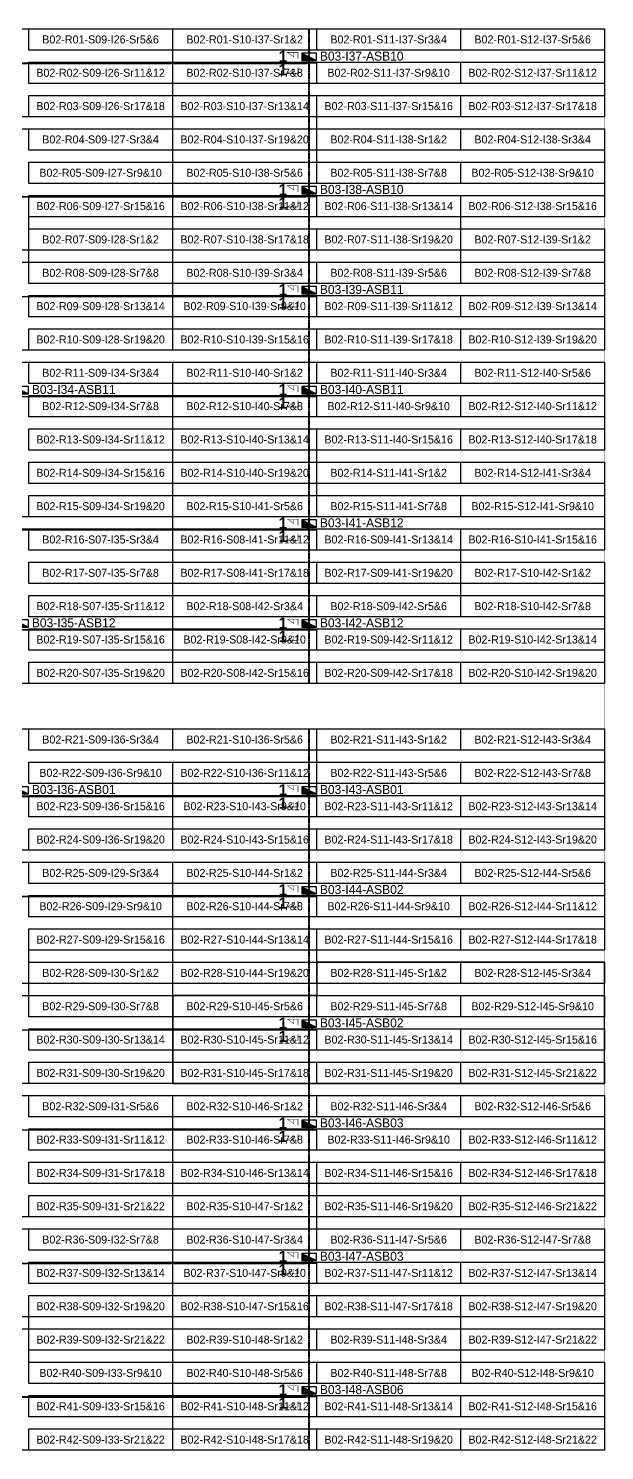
# Model space of a CAD drawing. Header units: metres. Extents: x 531463 to 531851, y 2674174 to 2674494.
# Drawn here: x 531721.7 to 531851.3, y 2674174.2 to 2674494.2 of the extents above; entities that cross this region are included whole.
import ezdxf
from ezdxf.enums import TextEntityAlignment as Align

# ---------------------------------------------------------------- set-up
doc = ezdxf.new("R2010")
doc.units = ezdxf.units.M
doc.header["$MEASUREMENT"] = 0
doc.linetypes.add('CENTER', pattern=[2, 1.25, -0.25, 0.25, -0.25])
doc.layers.add('Boundary-12.5 MW Block', color=6, linetype='Continuous', lineweight=9)
doc.layers.add('PILE', color=1, linetype='Continuous', lineweight=15)
for name, color, linetype in [('DC Trench BL-03', 40, 'Continuous'), ('E-Inverter Grouping', 2, 'Continuous'), ('Inverter Block-03', 7, 'Continuous'), ('LT Cable(AG) INV to LT Panel BL-03', 2, 'Continuous'), ('Messenger Wire Block-03 (Master Path)', 30, 'Continuous'), ('Messenger Wire Block-03 (MW Path)', 191, 'Continuous'), ('MMS Table Block-03', 8, 'Continuous'), ('Plan Line - DC BL-03', 40, 'Continuous'), ('Section Marking BL-03', 2, 'Continuous')]:
    doc.layers.add(name, color=color, linetype=linetype)
doc.styles.add('BoldTextStyle', font='arialbd.ttf')
doc.styles.get("Standard").update_dxf_attribs({"font": 'Adani Regular.ttf'})

# ---------------------------------------------------------------- blocks, each defined once
blk = doc.blocks.new('Inverter Block')
h = blk.add_hatch(color=0)
h.dxf.hatch_style = 1
h.paths.add_polyline_path([(-1.46, 2.27), (-1.46, 0.85), (1.46, 0.85)])
at = {"color": 0}
blk.add_lwpolyline([(1.46, 2.27), (-1.46, 2.27), (-1.46, 0.85), (1.46, 0.85)], close=True, dxfattribs=at)
blk.add_lwpolyline([(-1.46, 2.27), (1.46, 0.85)], dxfattribs=at)
at = {"layer": 'PILE'}
for centre in [(-0.61, 0.85), (0.61, 0.85)]:
    blk.add_circle(centre, 0.156, dxfattribs=at)
at = {"color": 7}
blk.add_attdef('ID', (-1.46, 3.01), '', height=1.8, dxfattribs=at)
blk = doc.blocks.new('MMS Table (32.292 x 4.788)')
at = {"color": 0}
blk.add_lwpolyline([(0, -0.002), (0, 4.786), (32.292, 4.786), (32.292, -0.002)], close=True, dxfattribs=at)
at = {"color": 7}
blk.add_attdef('ID1', text='', height=1.8, dxfattribs=at).set_placement((16.146, 2.392), align=Align.MIDDLE_CENTER)

msp = doc.modelspace()

# ---------------------------------------------------------------- linework, layer by layer
at = {"layer": 'Boundary-12.5 MW Block', "const_width": 0.05}
msp.add_lwpolyline([(531462.67, 2674494.08), (531851.27, 2674494.08), (531851.27, 2674174.29), (531462.67, 2674174.29)], close=True, dxfattribs=at)
at = {"layer": 'DC Trench BL-03', "color": 40, "const_width": 0.15}
for points in [[(531785, 2674494.08), (531784.7, 2674494.08), (531784.7, 2674346.79), (531785, 2674346.79)], [(531785, 2674336.58), (531784.7, 2674336.58), (531784.7, 2674174.29), (531785, 2674174.29)]]:
    msp.add_lwpolyline(points, close=True, dxfattribs=at)
at = {"layer": 'E-Inverter Grouping', "color": 3}
for points in [[(531754.1, 2674494.08), (531754.1, 2674474.29), (531689.31, 2674474.29), (531689.31, 2674466.79), (531657.02, 2674466.79), (531657.02, 2674494.08)], [(531851.27, 2674494.08), (531851.27, 2674474.29), (531786.49, 2674474.29), (531786.49, 2674466.79), (531754.2, 2674466.79), (531754.2, 2674494.08)], [(531754.1, 2674471.58), (531754.1, 2674451.79), (531721.7, 2674451.79), (531721.7, 2674444.29), (531657.02, 2674444.29), (531657.02, 2674464.08), (531689.41, 2674464.08), (531689.41, 2674471.58)], [(531851.27, 2674471.58), (531851.27, 2674451.79), (531818.88, 2674451.79), (531818.88, 2674444.29), (531754.2, 2674444.29), (531754.2, 2674464.08), (531786.59, 2674464.08), (531786.59, 2674471.58)], [(531754.1, 2674421.79), (531657.02, 2674421.79), (531657.02, 2674441.58), (531721.8, 2674441.58), (531721.8, 2674449.08), (531754.1, 2674449.08)], [(531851.27, 2674421.79), (531754.2, 2674421.79), (531754.2, 2674441.58), (531818.98, 2674441.58), (531818.98, 2674449.08), (531851.27, 2674449.08)], [(531754.1, 2674384.29), (531689.41, 2674384.29), (531689.41, 2674419.08), (531754.1, 2674419.08)], [(531851.27, 2674419.08), (531851.27, 2674399.29), (531786.49, 2674399.29), (531786.49, 2674391.79), (531754.2, 2674391.79), (531754.2, 2674419.08)], [(531851.27, 2674396.58), (531851.27, 2674376.79), (531818.88, 2674376.79), (531818.88, 2674369.29), (531754.2, 2674369.29), (531754.2, 2674389.08), (531786.59, 2674389.08), (531786.59, 2674396.58)], [(531754.1, 2674346.79), (531689.41, 2674346.79), (531689.41, 2674381.58), (531754.1, 2674381.58)], [(531851.27, 2674346.79), (531754.2, 2674346.79), (531754.2, 2674366.58), (531818.98, 2674366.58), (531818.98, 2674374.08), (531851.27, 2674374.08)], [(531786.49, 2674336.58), (531786.49, 2674324.29), (531754.1, 2674324.29), (531754.1, 2674309.29), (531689.41, 2674309.29), (531689.41, 2674336.58)], [(531851.27, 2674309.29), (531754.2, 2674309.29), (531754.2, 2674321.58), (531786.59, 2674321.58), (531786.59, 2674336.58), (531851.27, 2674336.58)], [(531754.1, 2674306.58), (531754.1, 2674286.79), (531721.7, 2674286.79), (531721.7, 2674279.29), (531657.02, 2674279.29), (531657.02, 2674299.08), (531689.41, 2674299.08), (531689.41, 2674306.58)], [(531851.27, 2674306.58), (531851.27, 2674286.79), (531786.49, 2674286.79), (531786.49, 2674279.29), (531754.2, 2674279.29), (531754.2, 2674306.58)], [(531754.1, 2674256.79), (531657.02, 2674256.79), (531657.02, 2674276.58), (531721.8, 2674276.58), (531721.8, 2674284.08), (531754.1, 2674284.08)]]:
    msp.add_lwpolyline(points, close=True, dxfattribs=at)
at = {"layer": 'E-Inverter Grouping'}
for points in [[(531786.59, 2674276.58), (531754.2, 2674276.58), (531754.2, 2674256.79), (531851.27, 2674256.79), (531851.27, 2674284.08), (531786.59, 2674284.08)], [(531754.1, 2674226.79), (531689.41, 2674226.79), (531689.41, 2674234.29), (531657.02, 2674234.29), (531657.02, 2674254.08), (531754.1, 2674254.08)], [(531851.27, 2674226.79), (531786.59, 2674226.79), (531786.59, 2674234.29), (531754.2, 2674234.29), (531754.2, 2674254.08), (531851.27, 2674254.08)], [(531754.1, 2674196.79), (531721.8, 2674196.79), (531721.8, 2674204.29), (531657.02, 2674204.29), (531657.02, 2674231.58), (531689.31, 2674231.58), (531689.31, 2674224.08), (531754.1, 2674224.08)], [(531851.27, 2674196.79), (531818.98, 2674196.79), (531818.98, 2674204.29), (531754.2, 2674204.29), (531754.2, 2674231.58), (531786.49, 2674231.58), (531786.49, 2674224.08), (531851.27, 2674224.08)], [(531721.7, 2674194.08), (531754.1, 2674194.08), (531754.1, 2674174.29), (531657.02, 2674174.29), (531657.02, 2674201.58), (531721.7, 2674201.58)], [(531818.88, 2674194.08), (531851.27, 2674194.08), (531851.27, 2674174.29), (531754.2, 2674174.29), (531754.2, 2674201.58), (531818.88, 2674201.58)]]:
    msp.add_lwpolyline(points, close=True, dxfattribs=at)
at = {"layer": 'LT Cable(AG) INV to LT Panel BL-03', "color": 5}
for points in [[(531652.71, 2674369.95), (531649.25, 2674369.95, -0.414214), (531648.35, 2674370.85), (531648.35, 2674373.9, 0.214019), (531648.05, 2674374.57), (531641.33, 2674380.55, -0.214019), (531641.03, 2674381.22), (531641.03, 2674382.86, -0.0289), (531641.04, 2674382.96), (531641.09, 2674383.44, 0.0289), (531641.1, 2674383.54), (531641.1, 2674485.33, -0.414214), (531642, 2674486.23), (531783.95, 2674486.23, 0.414214), (531784.85, 2674487.13), (531784.85, 2674487.73)], [(531652.71, 2674369.9), (531649.2, 2674369.9, -0.414214), (531648.3, 2674370.8), (531648.3, 2674373.88, 0.214019), (531648, 2674374.55), (531641.28, 2674380.53, -0.214019), (531640.98, 2674381.2), (531640.98, 2674382.86, -0.0289), (531640.99, 2674382.96), (531641.04, 2674383.44, 0.0289), (531641.05, 2674383.55), (531641.05, 2674455.38, -0.414214), (531641.95, 2674456.28), (531783.95, 2674456.28, 0.414214), (531784.85, 2674457.18), (531784.85, 2674457.73)], [(531650.77, 2674369.85), (531649.15, 2674369.85, -0.414214), (531648.25, 2674370.75), (531648.25, 2674373.86, 0.214019), (531647.95, 2674374.53), (531641.23, 2674380.51, -0.214019), (531640.93, 2674381.18), (531640.93, 2674382.86, -0.0289), (531640.94, 2674382.97), (531640.99, 2674383.44, 0.0289), (531641, 2674383.55), (531641, 2674432.93, -0.414214), (531641.9, 2674433.83), (531783.95, 2674433.83, 0.414214), (531784.85, 2674434.73), (531784.85, 2674435.23)], [(531650.77, 2674369.8), (531649.1, 2674369.8, -0.414214), (531648.2, 2674370.7), (531648.2, 2674373.83, 0.214019), (531647.9, 2674374.51), (531641.18, 2674380.48, -0.214019), (531640.88, 2674381.16), (531640.88, 2674382.86, -0.0289), (531640.89, 2674382.97), (531640.94, 2674383.45, 0.0289), (531640.95, 2674383.55), (531640.95, 2674410.48, -0.414214), (531641.85, 2674411.38), (531783.95, 2674411.38, 0.414214), (531784.85, 2674412.28), (531784.85, 2674412.73)], [(531648.7, 2674369.72, -0.325999), (531648.07, 2674370.58), (531648.07, 2674373.78, 0.214019), (531647.77, 2674374.45), (531641.06, 2674380.43, -0.214019), (531640.76, 2674381.1), (531640.76, 2674382.87, -0.0289), (531640.76, 2674382.98), (531640.82, 2674383.45, 0.0289), (531640.82, 2674383.56), (531640.82, 2674388.1, -0.414214), (531641.72, 2674389), (531690.36, 2674389, -0.414214), (531691.26, 2674388.1), (531691.26, 2674382.4, 0.414214), (531692.16, 2674381.5), (531783.95, 2674381.5, 0.414214), (531784.85, 2674382.4), (531784.85, 2674382.73)], [(531648.7, 2674369.79, -0.309777), (531648.12, 2674370.63), (531648.12, 2674373.8, 0.214019), (531647.82, 2674374.47), (531641.11, 2674380.45, -0.214019), (531640.81, 2674381.12), (531640.81, 2674382.87, -0.0289), (531640.81, 2674382.97), (531640.87, 2674383.45, 0.0289), (531640.87, 2674383.56), (531640.87, 2674388.05, -0.414214), (531641.77, 2674388.95), (531690.31, 2674388.95, -0.414214), (531691.21, 2674388.05), (531691.21, 2674359.85, 0.414214), (531692.11, 2674358.95), (531783.95, 2674358.95, 0.414214), (531784.85, 2674359.85), (531784.85, 2674360.23)], [(531647.68, 2674367.22), (531646.06, 2674367.22, 0.078431), (531645.78, 2674367.17), (531644.92, 2674366.89, -0.078431), (531644.64, 2674366.85), (531641.55, 2674366.85, 0.414214), (531640.65, 2674365.95), (531640.65, 2674338.35, 0.093355), (531640.71, 2674338.02), (531640.81, 2674337.76, -0.093355), (531640.87, 2674337.43), (531640.87, 2674217.2, 0.414214), (531641.77, 2674216.3), (531783.95, 2674216.3, 0.414214), (531784.85, 2674217.2), (531784.85, 2674217.73)], [(531647.68, 2674367.17), (531646.07, 2674367.17, 0.078431), (531645.79, 2674367.12), (531644.93, 2674366.84, -0.078431), (531644.65, 2674366.8), (531641.6, 2674366.8, 0.414214), (531640.7, 2674365.9), (531640.7, 2674338.36, 0.093355), (531640.76, 2674338.03), (531640.86, 2674337.77, -0.093355), (531640.92, 2674337.44), (531640.92, 2674247.25, 0.414214), (531641.82, 2674246.35), (531783.95, 2674246.35, 0.414214), (531784.85, 2674247.25), (531784.85, 2674247.73)], [(531649.67, 2674367.12), (531646.08, 2674367.12, 0.078431), (531645.8, 2674367.07), (531644.94, 2674366.79, -0.078431), (531644.66, 2674366.75), (531641.65, 2674366.75, 0.414214), (531640.75, 2674365.85), (531640.75, 2674338.36, 0.093355), (531640.81, 2674338.04), (531640.91, 2674337.78, -0.093355), (531640.97, 2674337.45), (531640.97, 2674269.8, 0.414214), (531641.87, 2674268.9), (531783.95, 2674268.9, 0.414214), (531784.85, 2674269.8), (531784.85, 2674270.23)], [(531649.67, 2674367.07), (531646.09, 2674367.07, 0.078431), (531645.81, 2674367.02), (531644.95, 2674366.74, -0.078431), (531644.67, 2674366.7), (531641.7, 2674366.7, 0.414214), (531640.8, 2674365.8), (531640.8, 2674338.37, 0.093355), (531640.86, 2674338.05), (531640.96, 2674337.79, -0.093355), (531641.02, 2674337.46), (531641.02, 2674299.85, 0.414214), (531641.92, 2674298.95), (531783.95, 2674298.95, 0.414214), (531784.85, 2674299.85), (531784.85, 2674300.23)], [(531651.82, 2674367.02), (531646.09, 2674367.02, 0.078431), (531645.82, 2674366.97), (531644.95, 2674366.69, -0.078431), (531644.68, 2674366.65), (531641.75, 2674366.65, 0.414214), (531640.85, 2674365.75), (531640.85, 2674338.38, 0.093355), (531640.91, 2674338.06), (531641.01, 2674337.8, -0.093355), (531641.07, 2674337.47), (531641.07, 2674322.4, 0.414214), (531641.97, 2674321.5), (531783.95, 2674321.5, 0.414214), (531784.85, 2674322.4), (531784.85, 2674322.73)]]:
    msp.add_lwpolyline(points, format="xyb", dxfattribs=at)
at = {"layer": 'LT Cable(AG) INV to LT Panel BL-03', "color": 2}
msp.add_lwpolyline([(531648.69, 2674367.6), (531647.08, 2674367.6, 0.078431), (531646.81, 2674367.56), (531644.91, 2674366.94, -0.078431), (531644.64, 2674366.9), (531641.5, 2674366.9, 0.414214), (531640.6, 2674366), (531640.6, 2674338.34, 0.093355), (531640.66, 2674338.01), (531640.76, 2674337.75, -0.093355), (531640.82, 2674337.42), (531640.82, 2674187.15, 0.414214), (531641.72, 2674186.25), (531783.95, 2674186.25, 0.414214), (531784.85, 2674187.15), (531784.85, 2674187.73)], format="xyb", dxfattribs=at)
at = {"layer": 'Messenger Wire Block-03 (Master Path)'}
for points in [[(531640.95, 2674486.38), (531786.49, 2674486.38)], [(531640.95, 2674456.38), (531786.49, 2674456.38)], [(531640.95, 2674433.88), (531786.49, 2674433.88)], [(531640.95, 2674411.38), (531786.49, 2674411.38)], [(531691.13, 2674381.38), (531786.49, 2674381.38)], [(531691.13, 2674358.88), (531786.49, 2674358.88)], [(531640.95, 2674321.38), (531786.49, 2674321.38)], [(531640.95, 2674298.88), (531786.49, 2674298.88)], [(531640.95, 2674268.88), (531786.49, 2674268.88)], [(531640.95, 2674246.38), (531786.49, 2674246.38)], [(531640.95, 2674216.38), (531786.49, 2674216.38)], [(531640.95, 2674186.38), (531786.49, 2674186.38)]]:
    msp.add_lwpolyline(points, dxfattribs=at)
at = {"layer": 'Messenger Wire Block-03 (MW Path)', "const_width": 0.1}
for points in [[(531640.95, 2674486.38), (531786.49, 2674486.38)], [(531640.95, 2674456.38), (531786.49, 2674456.38)], [(531640.95, 2674433.88), (531786.49, 2674433.88)], [(531640.95, 2674411.38), (531786.49, 2674411.38)], [(531691.13, 2674381.38), (531786.49, 2674381.38)], [(531691.13, 2674358.88), (531786.49, 2674358.88)], [(531640.95, 2674321.38), (531786.49, 2674321.38)], [(531640.95, 2674298.88), (531786.49, 2674298.88)], [(531640.95, 2674268.88), (531786.49, 2674268.88)], [(531640.95, 2674246.38), (531786.49, 2674246.38)], [(531640.95, 2674216.38), (531786.49, 2674216.38)], [(531640.95, 2674186.38), (531786.49, 2674186.38)]]:
    msp.add_lwpolyline(points, dxfattribs=at)
at = {"layer": 'Plan Line - DC BL-03', "color": 6, "linetype": 'CENTER'}
for points in [[(531784.85, 2674494.08), (531784.85, 2674346.79)], [(531784.85, 2674336.58), (531784.85, 2674174.29)]]:
    msp.add_lwpolyline(points, dxfattribs=at)
at = {"layer": 'Section Marking BL-03', "color": 94, "lineweight": 35, "true_color": 0x00a500, "const_width": 0.1}
for points in [[(531782.35, 2674487.38), (531782.35, 2674488.77), (531779.95, 2674488.77), (531781.43, 2674487.76), (531781.43, 2674488.77)], [(531782.35, 2674485.38), (531782.35, 2674483.99), (531779.95, 2674483.99), (531781.43, 2674485), (531781.43, 2674483.99)], [(531782.35, 2674457.38), (531782.35, 2674458.77), (531779.95, 2674458.77), (531781.43, 2674457.76), (531781.43, 2674458.77)], [(531782.35, 2674455.38), (531782.35, 2674453.99), (531779.95, 2674453.99), (531781.43, 2674455), (531781.43, 2674453.99)], [(531782.35, 2674434.88), (531782.35, 2674436.27), (531779.95, 2674436.27), (531781.43, 2674435.26), (531781.43, 2674436.27)], [(531782.35, 2674432.88), (531782.35, 2674431.49), (531779.95, 2674431.49), (531781.43, 2674432.5), (531781.43, 2674431.49)], [(531782.35, 2674412.38), (531782.35, 2674413.77), (531779.95, 2674413.77), (531781.43, 2674412.76), (531781.43, 2674413.77)], [(531782.35, 2674410.38), (531782.35, 2674408.99), (531779.95, 2674408.99), (531781.43, 2674410), (531781.43, 2674408.99)], [(531782.35, 2674382.38), (531782.35, 2674383.77), (531779.95, 2674383.77), (531781.43, 2674382.76), (531781.43, 2674383.77)], [(531782.35, 2674380.38), (531782.35, 2674378.99), (531779.95, 2674378.99), (531781.43, 2674380), (531781.43, 2674378.99)], [(531782.35, 2674359.88), (531782.35, 2674361.27), (531779.95, 2674361.27), (531781.43, 2674360.26), (531781.43, 2674361.27)], [(531782.35, 2674357.88), (531782.35, 2674356.49), (531779.95, 2674356.49), (531781.43, 2674357.5), (531781.43, 2674356.49)], [(531782.35, 2674322.38), (531782.35, 2674323.77), (531779.95, 2674323.77), (531781.43, 2674322.76), (531781.43, 2674323.77)], [(531782.35, 2674320.38), (531782.35, 2674318.99), (531779.95, 2674318.99), (531781.43, 2674320), (531781.43, 2674318.99)], [(531782.35, 2674299.88), (531782.35, 2674301.27), (531779.95, 2674301.27), (531781.43, 2674300.26), (531781.43, 2674301.27)], [(531782.35, 2674297.88), (531782.35, 2674296.49), (531779.95, 2674296.49), (531781.43, 2674297.5), (531781.43, 2674296.49)], [(531782.35, 2674269.88), (531782.35, 2674271.27), (531779.95, 2674271.27), (531781.43, 2674270.26), (531781.43, 2674271.27)], [(531782.35, 2674267.88), (531782.35, 2674266.49), (531779.95, 2674266.49), (531781.43, 2674267.5), (531781.43, 2674266.49)], [(531782.35, 2674247.38), (531782.35, 2674248.77), (531779.95, 2674248.77), (531781.43, 2674247.76), (531781.43, 2674248.77)], [(531782.35, 2674245.38), (531782.35, 2674243.99), (531779.95, 2674243.99), (531781.43, 2674245), (531781.43, 2674243.99)], [(531782.35, 2674217.38), (531782.35, 2674218.77), (531779.95, 2674218.77), (531781.43, 2674217.76), (531781.43, 2674218.77)], [(531782.35, 2674215.38), (531782.35, 2674213.99), (531779.95, 2674213.99), (531781.43, 2674215), (531781.43, 2674213.99)], [(531782.35, 2674187.38), (531782.35, 2674188.77), (531779.95, 2674188.77), (531781.43, 2674187.76), (531781.43, 2674188.77)], [(531782.35, 2674185.38), (531782.35, 2674183.99), (531779.95, 2674183.99), (531781.43, 2674185), (531781.43, 2674183.99)]]:
    msp.add_lwpolyline(points, dxfattribs=at)

# ---------------------------------------------------------------- block references
at = {"layer": 'Inverter Block-03'}
ref = msp.add_blockref('Inverter Block', (531784.85, 2674486.02), dxfattribs=dict(at, xscale=1.124999999976148, yscale=1.124999999976148, zscale=1.124999999976148))
ref.add_attrib('ID', 'B03-I37-ASB10', (531787.27, 2674486.92), dxfattribs={"layer": '0', "color": 7, "height": 2.025})
ref = msp.add_blockref('Inverter Block', (531784.85, 2674456.02), dxfattribs=dict(at, xscale=1.124999999976148, yscale=1.124999999976148, zscale=1.124999999976148))
ref.add_attrib('ID', 'B03-I38-ASB10', (531787.27, 2674456.92), dxfattribs={"layer": '0', "color": 7, "height": 2.025})
ref = msp.add_blockref('Inverter Block', (531784.85, 2674433.52), dxfattribs=dict(at, xscale=1.124999999976148, yscale=1.124999999976148, zscale=1.124999999976148))
ref.add_attrib('ID', 'B03-I39-ASB11', (531787.27, 2674434.42), dxfattribs={"layer": '0', "color": 7, "height": 2.025})
ref = msp.add_blockref('Inverter Block', (531720.06, 2674411.02), dxfattribs=dict(at, xscale=1.124999999976148, yscale=1.124999999976148, zscale=1.124999999976148))
ref.add_attrib('ID', 'B03-I34-ASB11', (531722.49, 2674411.92), dxfattribs={"layer": '0', "color": 7, "height": 2.025})
ref = msp.add_blockref('Inverter Block', (531784.85, 2674411.02), dxfattribs=dict(at, xscale=1.124999999976148, yscale=1.124999999976148, zscale=1.124999999976148))
ref.add_attrib('ID', 'B03-I40-ASB11', (531787.27, 2674411.92), dxfattribs={"layer": '0', "color": 7, "height": 2.025})
ref = msp.add_blockref('Inverter Block', (531784.85, 2674381.02), dxfattribs=dict(at, xscale=1.124999999976148, yscale=1.124999999976148, zscale=1.124999999976148))
ref.add_attrib('ID', 'B03-I41-ASB12', (531787.27, 2674381.92), dxfattribs={"layer": '0', "color": 7, "height": 2.025})
ref = msp.add_blockref('Inverter Block', (531720.06, 2674358.52), dxfattribs=dict(at, xscale=1.124999999976148, yscale=1.124999999976148, zscale=1.124999999976148))
ref.add_attrib('ID', 'B03-I35-ASB12', (531722.49, 2674359.42), dxfattribs={"layer": '0', "color": 7, "height": 2.025})
ref = msp.add_blockref('Inverter Block', (531784.85, 2674358.52), dxfattribs=dict(at, xscale=1.124999999976148, yscale=1.124999999976148, zscale=1.124999999976148))
ref.add_attrib('ID', 'B03-I42-ASB12', (531787.27, 2674359.42), dxfattribs={"layer": '0', "color": 7, "height": 2.025})
ref = msp.add_blockref('Inverter Block', (531720.06, 2674321.02), dxfattribs=dict(at, xscale=1.124999999976148, yscale=1.124999999976148, zscale=1.124999999976148))
ref.add_attrib('ID', 'B03-I36-ASB01', (531722.49, 2674321.92), dxfattribs={"layer": '0', "color": 7, "height": 2.025})
ref = msp.add_blockref('Inverter Block', (531784.85, 2674321.02), dxfattribs=dict(at, xscale=1.124999999976148, yscale=1.124999999976148, zscale=1.124999999976148))
ref.add_attrib('ID', 'B03-I43-ASB01', (531787.27, 2674321.92), dxfattribs={"layer": '0', "color": 7, "height": 2.025})
ref = msp.add_blockref('Inverter Block', (531784.85, 2674298.52), dxfattribs=dict(at, xscale=1.124999999976148, yscale=1.124999999976148, zscale=1.124999999976148))
ref.add_attrib('ID', 'B03-I44-ASB02', (531787.27, 2674299.42), dxfattribs={"layer": '0', "color": 7, "height": 2.025})
ref = msp.add_blockref('Inverter Block', (531784.85, 2674268.52), dxfattribs=dict(at, xscale=1.124999999976148, yscale=1.124999999976148, zscale=1.124999999976148))
ref.add_attrib('ID', 'B03-I45-ASB02', (531787.27, 2674269.42), dxfattribs={"layer": '0', "color": 7, "height": 2.025})
ref = msp.add_blockref('Inverter Block', (531784.85, 2674246.02), dxfattribs=dict(at, xscale=1.124999999976148, yscale=1.124999999976148, zscale=1.124999999976148))
ref.add_attrib('ID', 'B03-I46-ASB03', (531787.27, 2674246.92), dxfattribs={"layer": '0', "color": 7, "height": 2.025})
ref = msp.add_blockref('Inverter Block', (531784.85, 2674216.02), dxfattribs=dict(at, xscale=1.124999999976148, yscale=1.124999999976148, zscale=1.124999999976148))
ref.add_attrib('ID', 'B03-I47-ASB03', (531787.27, 2674216.92), dxfattribs={"layer": '0', "color": 7, "height": 2.025})
ref = msp.add_blockref('Inverter Block', (531784.85, 2674186.02), dxfattribs=dict(at, xscale=1.124999999976148, yscale=1.124999999976148, zscale=1.124999999976148))
ref.add_attrib('ID', 'B03-I48-ASB06', (531787.27, 2674186.92), dxfattribs={"layer": '0', "color": 7, "height": 2.025})
at = {"layer": 'MMS Table Block-03'}
for p, values in [((531721.8, 2674489.29), {'ID1': 'B02-R01-S09-I26-Sr5&6'}), ((531754.2, 2674489.29), {'ID1': 'B02-R01-S10-I37-Sr1&2'}), ((531786.59, 2674489.29), {'ID1': 'B02-R01-S11-I37-Sr3&4'}), ((531818.98, 2674489.29), {'ID1': 'B02-R01-S12-I37-Sr5&6'}), ((531721.8, 2674481.79), {'ID1': 'B02-R02-S09-I26-Sr11&12'}), ((531754.2, 2674481.79), {'ID1': 'B02-R02-S10-I37-Sr7&8'}), ((531786.59, 2674481.79), {'ID1': 'B02-R02-S11-I37-Sr9&10'}), ((531818.98, 2674481.79), {'ID1': 'B02-R02-S12-I37-Sr11&12'}), ((531721.8, 2674474.29), {'ID1': 'B02-R03-S09-I26-Sr17&18'}), ((531754.2, 2674474.29), {'ID1': 'B02-R03-S10-I37-Sr13&14'}), ((531786.59, 2674474.29), {'ID1': 'B02-R03-S11-I37-Sr15&16'}), ((531818.98, 2674474.29), {'ID1': 'B02-R03-S12-I37-Sr17&18'}), ((531721.8, 2674466.79), {'ID1': 'B02-R04-S09-I27-Sr3&4'}), ((531754.2, 2674466.79), {'ID1': 'B02-R04-S10-I37-Sr19&20'}), ((531786.59, 2674466.79), {'ID1': 'B02-R04-S11-I38-Sr1&2'}), ((531818.98, 2674466.79), {'ID1': 'B02-R04-S12-I38-Sr3&4'}), ((531721.8, 2674459.29), {'ID1': 'B02-R05-S09-I27-Sr9&10'}), ((531754.2, 2674459.29), {'ID1': 'B02-R05-S10-I38-Sr5&6'}), ((531786.59, 2674459.29), {'ID1': 'B02-R05-S11-I38-Sr7&8'}), ((531818.98, 2674459.29), {'ID1': 'B02-R05-S12-I38-Sr9&10'}), ((531721.8, 2674451.79), {'ID1': 'B02-R06-S09-I27-Sr15&16'}), ((531754.2, 2674451.79), {'ID1': 'B02-R06-S10-I38-Sr11&12'}), ((531786.59, 2674451.79), {'ID1': 'B02-R06-S11-I38-Sr13&14'}), ((531818.98, 2674451.79), {'ID1': 'B02-R06-S12-I38-Sr15&16'}), ((531721.8, 2674444.29), {'ID1': 'B02-R07-S09-I28-Sr1&2'}), ((531754.2, 2674444.29), {'ID1': 'B02-R07-S10-I38-Sr17&18'}), ((531786.59, 2674444.29), {'ID1': 'B02-R07-S11-I38-Sr19&20'}), ((531818.98, 2674444.29), {'ID1': 'B02-R07-S12-I39-Sr1&2'}), ((531721.8, 2674436.79), {'ID1': 'B02-R08-S09-I28-Sr7&8'}), ((531754.2, 2674436.79), {'ID1': 'B02-R08-S10-I39-Sr3&4'}), ((531786.59, 2674436.79), {'ID1': 'B02-R08-S11-I39-Sr5&6'}), ((531818.98, 2674436.79), {'ID1': 'B02-R08-S12-I39-Sr7&8'}), ((531721.8, 2674429.29), {'ID1': 'B02-R09-S09-I28-Sr13&14'}), ((531754.2, 2674429.29), {'ID1': 'B02-R09-S10-I39-Sr9&10'}), ((531786.59, 2674429.29), {'ID1': 'B02-R09-S11-I39-Sr11&12'}), ((531818.98, 2674429.29), {'ID1': 'B02-R09-S12-I39-Sr13&14'}), ((531721.8, 2674421.79), {'ID1': 'B02-R10-S09-I28-Sr19&20'}), ((531754.2, 2674421.79), {'ID1': 'B02-R10-S10-I39-Sr15&16'}), ((531786.59, 2674421.79), {'ID1': 'B02-R10-S11-I39-Sr17&18'}), ((531818.98, 2674421.79), {'ID1': 'B02-R10-S12-I39-Sr19&20'}), ((531721.8, 2674414.29), {'ID1': 'B02-R11-S09-I34-Sr3&4'}), ((531754.2, 2674414.29), {'ID1': 'B02-R11-S10-I40-Sr1&2'}), ((531786.59, 2674414.29), {'ID1': 'B02-R11-S11-I40-Sr3&4'}), ((531818.98, 2674414.29), {'ID1': 'B02-R11-S12-I40-Sr5&6'}), ((531721.8, 2674406.79), {'ID1': 'B02-R12-S09-I34-Sr7&8'}), ((531754.2, 2674406.79), {'ID1': 'B02-R12-S10-I40-Sr7&8'}), ((531786.59, 2674406.79), {'ID1': 'B02-R12-S11-I40-Sr9&10'}), ((531818.98, 2674406.79), {'ID1': 'B02-R12-S12-I40-Sr11&12'}), ((531721.8, 2674399.29), {'ID1': 'B02-R13-S09-I34-Sr11&12'}), ((531754.2, 2674399.29), {'ID1': 'B02-R13-S10-I40-Sr13&14'}), ((531786.59, 2674399.29), {'ID1': 'B02-R13-S11-I40-Sr15&16'}), ((531818.98, 2674399.29), {'ID1': 'B02-R13-S12-I40-Sr17&18'}), ((531721.8, 2674391.79), {'ID1': 'B02-R14-S09-I34-Sr15&16'}), ((531754.2, 2674391.79), {'ID1': 'B02-R14-S10-I40-Sr19&20'}), ((531786.59, 2674391.79), {'ID1': 'B02-R14-S11-I41-Sr1&2'}), ((531818.98, 2674391.79), {'ID1': 'B02-R14-S12-I41-Sr3&4'}), ((531721.8, 2674384.29), {'ID1': 'B02-R15-S09-I34-Sr19&20'}), ((531754.2, 2674384.29), {'ID1': 'B02-R15-S10-I41-Sr5&6'}), ((531786.59, 2674384.29), {'ID1': 'B02-R15-S11-I41-Sr7&8'}), ((531818.98, 2674384.29), {'ID1': 'B02-R15-S12-I41-Sr9&10'}), ((531721.8, 2674376.79), {'ID1': 'B02-R16-S07-I35-Sr3&4'}), ((531754.2, 2674376.79), {'ID1': 'B02-R16-S08-I41-Sr11&12'}), ((531786.59, 2674376.79), {'ID1': 'B02-R16-S09-I41-Sr13&14'}), ((531818.98, 2674376.79), {'ID1': 'B02-R16-S10-I41-Sr15&16'}), ((531721.8, 2674369.29), {'ID1': 'B02-R17-S07-I35-Sr7&8'}), ((531754.2, 2674369.29), {'ID1': 'B02-R17-S08-I41-Sr17&18'}), ((531786.59, 2674369.29), {'ID1': 'B02-R17-S09-I41-Sr19&20'}), ((531818.98, 2674369.29), {'ID1': 'B02-R17-S10-I42-Sr1&2'}), ((531721.8, 2674361.79), {'ID1': 'B02-R18-S07-I35-Sr11&12'}), ((531754.2, 2674361.79), {'ID1': 'B02-R18-S08-I42-Sr3&4'}), ((531786.59, 2674361.79), {'ID1': 'B02-R18-S09-I42-Sr5&6'}), ((531818.98, 2674361.79), {'ID1': 'B02-R18-S10-I42-Sr7&8'}), ((531721.8, 2674354.29), {'ID1': 'B02-R19-S07-I35-Sr15&16'}), ((531754.2, 2674354.29), {'ID1': 'B02-R19-S08-I42-Sr9&10'}), ((531786.59, 2674354.29), {'ID1': 'B02-R19-S09-I42-Sr11&12'}), ((531818.98, 2674354.29), {'ID1': 'B02-R19-S10-I42-Sr13&14'}), ((531721.8, 2674346.79), {'ID1': 'B02-R20-S07-I35-Sr19&20'}), ((531754.2, 2674346.79), {'ID1': 'B02-R20-S08-I42-Sr15&16'}), ((531786.59, 2674346.79), {'ID1': 'B02-R20-S09-I42-Sr17&18'}), ((531818.98, 2674346.79), {'ID1': 'B02-R20-S10-I42-Sr19&20'}), ((531721.8, 2674331.79), {'ID1': 'B02-R21-S09-I36-Sr3&4'}), ((531754.2, 2674331.79), {'ID1': 'B02-R21-S10-I36-Sr5&6'}), ((531786.59, 2674331.79), {'ID1': 'B02-R21-S11-I43-Sr1&2'}), ((531818.98, 2674331.79), {'ID1': 'B02-R21-S12-I43-Sr3&4'}), ((531721.8, 2674324.29), {'ID1': 'B02-R22-S09-I36-Sr9&10'}), ((531754.2, 2674324.29), {'ID1': 'B02-R22-S10-I36-Sr11&12'}), ((531786.59, 2674324.29), {'ID1': 'B02-R22-S11-I43-Sr5&6'}), ((531818.98, 2674324.29), {'ID1': 'B02-R22-S12-I43-Sr7&8'}), ((531721.8, 2674316.79), {'ID1': 'B02-R23-S09-I36-Sr15&16'}), ((531754.2, 2674316.79), {'ID1': 'B02-R23-S10-I43-Sr9&10'}), ((531786.59, 2674316.79), {'ID1': 'B02-R23-S11-I43-Sr11&12'}), ((531818.98, 2674316.79), {'ID1': 'B02-R23-S12-I43-Sr13&14'}), ((531721.8, 2674309.29), {'ID1': 'B02-R24-S09-I36-Sr19&20'}), ((531754.2, 2674309.29), {'ID1': 'B02-R24-S10-I43-Sr15&16'}), ((531786.59, 2674309.29), {'ID1': 'B02-R24-S11-I43-Sr17&18'}), ((531818.98, 2674309.29), {'ID1': 'B02-R24-S12-I43-Sr19&20'}), ((531721.8, 2674301.79), {'ID1': 'B02-R25-S09-I29-Sr3&4'}), ((531754.2, 2674301.79), {'ID1': 'B02-R25-S10-I44-Sr1&2'}), ((531786.59, 2674301.79), {'ID1': 'B02-R25-S11-I44-Sr3&4'}), ((531818.98, 2674301.79), {'ID1': 'B02-R25-S12-I44-Sr5&6'}), ((531721.8, 2674294.29), {'ID1': 'B02-R26-S09-I29-Sr9&10'}), ((531754.2, 2674294.29), {'ID1': 'B02-R26-S10-I44-Sr7&8'}), ((531786.59, 2674294.29), {'ID1': 'B02-R26-S11-I44-Sr9&10'}), ((531818.98, 2674294.29), {'ID1': 'B02-R26-S12-I44-Sr11&12'}), ((531721.8, 2674286.79), {'ID1': 'B02-R27-S09-I29-Sr15&16'}), ((531754.2, 2674286.79), {'ID1': 'B02-R27-S10-I44-Sr13&14'}), ((531786.59, 2674286.79), {'ID1': 'B02-R27-S11-I44-Sr15&16'}), ((531818.98, 2674286.79), {'ID1': 'B02-R27-S12-I44-Sr17&18'}), ((531721.8, 2674279.29), {'ID1': 'B02-R28-S09-I30-Sr1&2'}), ((531754.2, 2674279.29), {'ID1': 'B02-R28-S10-I44-Sr19&20'}), ((531786.59, 2674279.29), {'ID1': 'B02-R28-S11-I45-Sr1&2'}), ((531818.98, 2674279.29), {'ID1': 'B02-R28-S12-I45-Sr3&4'}), ((531721.8, 2674271.79), {'ID1': 'B02-R29-S09-I30-Sr7&8'}), ((531754.2, 2674271.79), {'ID1': 'B02-R29-S10-I45-Sr5&6'}), ((531786.59, 2674271.79), {'ID1': 'B02-R29-S11-I45-Sr7&8'}), ((531818.98, 2674271.79), {'ID1': 'B02-R29-S12-I45-Sr9&10'}), ((531721.8, 2674264.29), {'ID1': 'B02-R30-S09-I30-Sr13&14'}), ((531754.2, 2674264.29), {'ID1': 'B02-R30-S10-I45-Sr11&12'}), ((531786.59, 2674264.29), {'ID1': 'B02-R30-S11-I45-Sr13&14'}), ((531818.98, 2674264.29), {'ID1': 'B02-R30-S12-I45-Sr15&16'}), ((531721.8, 2674256.79), {'ID1': 'B02-R31-S09-I30-Sr19&20'}), ((531754.2, 2674256.79), {'ID1': 'B02-R31-S10-I45-Sr17&18'}), ((531786.59, 2674256.79), {'ID1': 'B02-R31-S11-I45-Sr19&20'}), ((531818.98, 2674256.79), {'ID1': 'B02-R31-S12-I45-Sr21&22'}), ((531721.8, 2674249.29), {'ID1': 'B02-R32-S09-I31-Sr5&6'}), ((531754.2, 2674249.29), {'ID1': 'B02-R32-S10-I46-Sr1&2'}), ((531786.59, 2674249.29), {'ID1': 'B02-R32-S11-I46-Sr3&4'}), ((531818.98, 2674249.29), {'ID1': 'B02-R32-S12-I46-Sr5&6'}), ((531721.8, 2674241.79), {'ID1': 'B02-R33-S09-I31-Sr11&12'}), ((531754.2, 2674241.79), {'ID1': 'B02-R33-S10-I46-Sr7&8'}), ((531786.59, 2674241.79), {'ID1': 'B02-R33-S11-I46-Sr9&10'}), ((531818.98, 2674241.79), {'ID1': 'B02-R33-S12-I46-Sr11&12'}), ((531721.8, 2674234.29), {'ID1': 'B02-R34-S09-I31-Sr17&18'}), ((531754.2, 2674234.29), {'ID1': 'B02-R34-S10-I46-Sr13&14'}), ((531786.59, 2674234.29), {'ID1': 'B02-R34-S11-I46-Sr15&16'}), ((531818.98, 2674234.29), {'ID1': 'B02-R34-S12-I46-Sr17&18'}), ((531721.8, 2674226.79), {'ID1': 'B02-R35-S09-I31-Sr21&22'}), ((531754.2, 2674226.79), {'ID1': 'B02-R35-S10-I47-Sr1&2'}), ((531786.59, 2674226.79), {'ID1': 'B02-R35-S11-I46-Sr19&20'}), ((531818.98, 2674226.79), {'ID1': 'B02-R35-S12-I46-Sr21&22'}), ((531721.8, 2674219.29), {'ID1': 'B02-R36-S09-I32-Sr7&8'}), ((531754.2, 2674219.29), {'ID1': 'B02-R36-S10-I47-Sr3&4'}), ((531786.59, 2674219.29), {'ID1': 'B02-R36-S11-I47-Sr5&6'}), ((531818.98, 2674219.29), {'ID1': 'B02-R36-S12-I47-Sr7&8'}), ((531721.8, 2674211.79), {'ID1': 'B02-R37-S09-I32-Sr13&14'}), ((531754.2, 2674211.79), {'ID1': 'B02-R37-S10-I47-Sr9&10'}), ((531786.59, 2674211.79), {'ID1': 'B02-R37-S11-I47-Sr11&12'}), ((531818.98, 2674211.79), {'ID1': 'B02-R37-S12-I47-Sr13&14'}), ((531721.8, 2674204.29), {'ID1': 'B02-R38-S09-I32-Sr19&20'}), ((531754.2, 2674204.29), {'ID1': 'B02-R38-S10-I47-Sr15&16'}), ((531786.59, 2674204.29), {'ID1': 'B02-R38-S11-I47-Sr17&18'}), ((531818.98, 2674204.29), {'ID1': 'B02-R38-S12-I47-Sr19&20'}), ((531721.8, 2674196.79), {'ID1': 'B02-R39-S09-I32-Sr21&22'}), ((531754.2, 2674196.79), {'ID1': 'B02-R39-S10-I48-Sr1&2'}), ((531786.59, 2674196.79), {'ID1': 'B02-R39-S11-I48-Sr3&4'}), ((531818.98, 2674196.79), {'ID1': 'B02-R39-S12-I47-Sr21&22'}), ((531721.8, 2674189.29), {'ID1': 'B02-R40-S09-I33-Sr9&10'}), ((531754.2, 2674189.29), {'ID1': 'B02-R40-S10-I48-Sr5&6'}), ((531786.59, 2674189.29), {'ID1': 'B02-R40-S11-I48-Sr7&8'}), ((531818.98, 2674189.29), {'ID1': 'B02-R40-S12-I48-Sr9&10'}), ((531721.8, 2674181.79), {'ID1': 'B02-R41-S09-I33-Sr15&16'}), ((531754.2, 2674181.79), {'ID1': 'B02-R41-S10-I48-Sr11&12'}), ((531786.59, 2674181.79), {'ID1': 'B02-R41-S11-I48-Sr13&14'}), ((531818.98, 2674181.79), {'ID1': 'B02-R41-S12-I48-Sr15&16'}), ((531721.8, 2674174.29), {'ID1': 'B02-R42-S09-I33-Sr21&22'}), ((531754.2, 2674174.29), {'ID1': 'B02-R42-S10-I48-Sr17&18'}), ((531786.59, 2674174.29), {'ID1': 'B02-R42-S11-I48-Sr19&20'}), ((531818.98, 2674174.29), {'ID1': 'B02-R42-S12-I48-Sr21&22'})]:
    msp.add_blockref('MMS Table (32.292 x 4.788)', p, dxfattribs=at).add_auto_attribs(values)

# ---------------------------------------------------------------- texts
at = {"layer": 'Section Marking BL-03', "color": 94, "true_color": 0x00a500, "style": 'BoldTextStyle'}
for p in [(531778.95, 2674487.88), (531778.95, 2674484.88), (531778.95, 2674457.88), (531778.95, 2674454.88), (531778.95, 2674435.38), (531778.95, 2674432.38), (531778.95, 2674412.88), (531778.95, 2674409.88), (531778.95, 2674382.88), (531778.95, 2674379.88), (531778.95, 2674360.38), (531778.95, 2674357.38), (531778.95, 2674322.88), (531778.95, 2674319.88), (531778.95, 2674300.38), (531778.95, 2674297.38), (531778.95, 2674270.38), (531778.95, 2674267.38), (531778.95, 2674247.88), (531778.95, 2674244.88), (531778.95, 2674217.88), (531778.95, 2674214.88), (531778.95, 2674187.88), (531778.95, 2674184.88)]:
    msp.add_text('1', height=2.5, dxfattribs=at).set_placement(p, align=Align.MIDDLE_CENTER)

doc.saveas('drawing.dxf')
